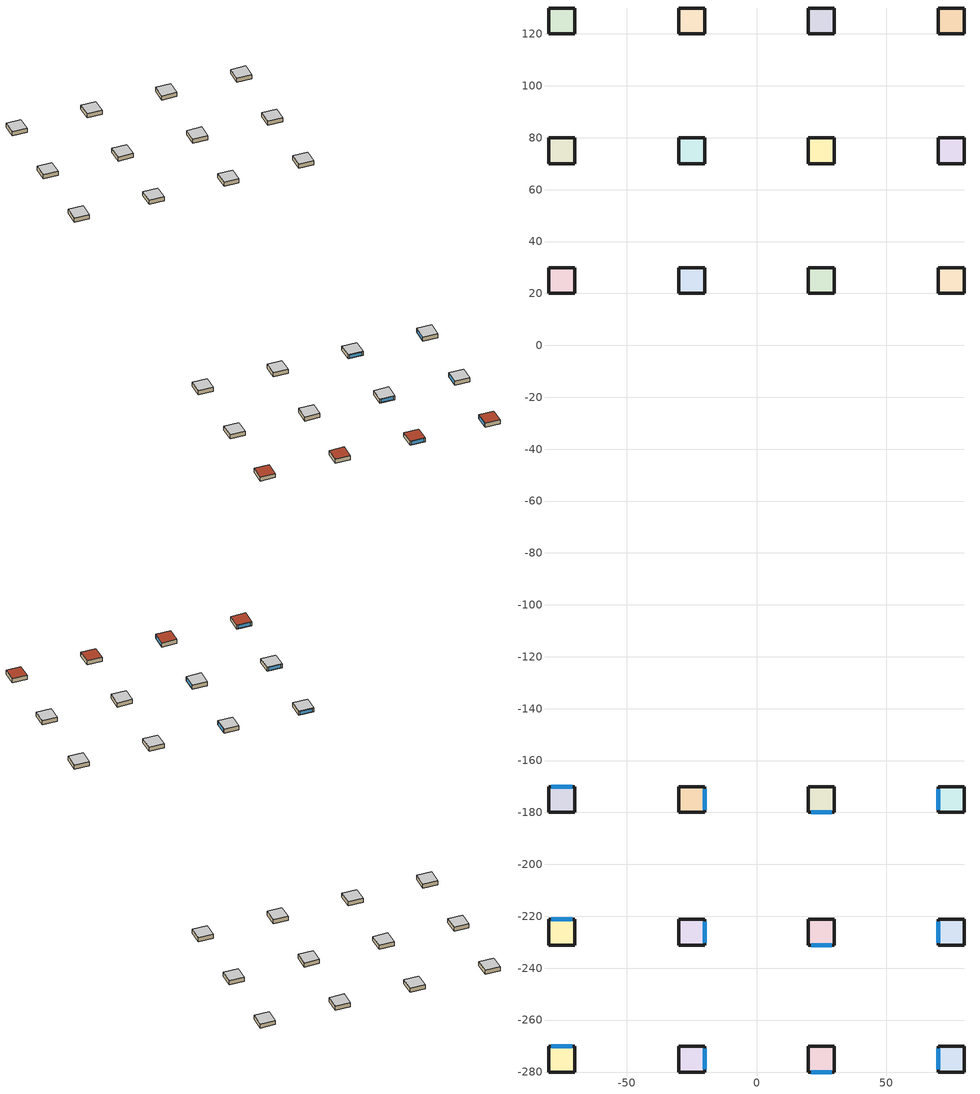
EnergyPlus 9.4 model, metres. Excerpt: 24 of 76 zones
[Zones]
GRXEX:W
 floor ground (0_5282 (2023) GroundFloor_r=0.68): 80,-280 70,-280 70,-270 80,-270 z0
 wall outside (0_ExtWall r=0.63): 80,-280 80,-270 70,-270 70,-280 80,-280 z0:3
 window (U=4 SHGC=0.63 - 1001): 70,-271 70,-279 z0.25:2.75
 roof outside (0_Roof r=1.51): 70,-280 80,-280 80,-270 70,-270 z3
GRXEXQ1:S
 floor ground (0_5282 (2023) GroundFloor_r=0.68): 30,-280 20,-280 20,-270 30,-270 z0
 wall outside (0_ExtWall r=0.63): 30,-280 30,-270 20,-270 20,-280 30,-280 z0:3
 window (U=4 SHGC=0.63 - 1001): 21,-280 29,-280 z0.25:2.75
 roof outside (0_Roof r=1.51): 20,-280 30,-280 30,-270 20,-270 z3
GRXEXQ2:E
 floor ground (0_5282 (2023) GroundFloor_r=0.68): -20,-280 -30,-280 -30,-270 -20,-270 z0
 wall outside (0_ExtWall r=0.63): -20,-280 -20,-270 -30,-270 -30,-280 -20,-280 z0:3
 window (U=4 SHGC=0.63 - 1001): -20,-279 -20,-271 z0.25:2.75
 roof outside (0_Roof r=1.51): -30,-280 -20,-280 -20,-270 -30,-270 z3
GRXEXQ3:N
 floor ground (0_5282 (2023) GroundFloor_r=0.68): -70,-280 -80,-280 -80,-270 -70,-270 z0
 wall outside (0_ExtWall r=0.63): -70,-280 -70,-270 -80,-270 -80,-280 -70,-280 z0:3
 window (U=4 SHGC=0.63 - 1001): -71,-270 -79,-270 z0.25:2.75
 roof outside (0_Roof r=1.51): -80,-280 -70,-280 -70,-270 -80,-270 z3
GRXIN:W
 floor ground (0_5282 (2023) GroundFloor_r=0.68): 80,-180 70,-180 70,-170 80,-170 z0
 wall outside (0_ExtWall r=0.63): 80,-180 80,-170 70,-170 70,-180 80,-180 z0:3
 window (U=4 SHGC=0.63 - 1001): 70,-171 70,-179 z0.25:2.75
 ceiling adiabatic (0_5282 (2023) IntFloor r=0.17_Reversed): 70,-180 80,-180 80,-170 70,-170 z3
GRXINQ1:S
 floor ground (0_5282 (2023) GroundFloor_r=0.68): 30,-180 20,-180 20,-170 30,-170 z0
 wall outside (0_ExtWall r=0.63): 30,-180 30,-170 20,-170 20,-180 30,-180 z0:3
 window (U=4 SHGC=0.63 - 1001): 21,-180 29,-180 z0.25:2.75
 ceiling adiabatic (0_5282 (2023) IntFloor r=0.17_Reversed): 20,-180 30,-180 30,-170 20,-170 z3
GRXINQ2:E
 floor ground (0_5282 (2023) GroundFloor_r=0.68): -20,-180 -30,-180 -30,-170 -20,-170 z0
 wall outside (0_ExtWall r=0.63): -20,-180 -20,-170 -30,-170 -30,-180 -20,-180 z0:3
 window (U=4 SHGC=0.63 - 1001): -20,-179 -20,-171 z0.25:2.75
 ceiling adiabatic (0_5282 (2023) IntFloor r=0.17_Reversed): -30,-180 -20,-180 -20,-170 -30,-170 z3
GRXINQ3:N
 floor ground (0_5282 (2023) GroundFloor_r=0.68): -70,-180 -80,-180 -80,-170 -70,-170 z0
 wall outside (0_ExtWall r=0.63): -70,-180 -70,-170 -80,-170 -80,-180 -70,-180 z0:3
 window (U=4 SHGC=0.63 - 1001): -71,-170 -79,-170 z0.25:2.75
 ceiling adiabatic (0_5282 (2023) IntFloor r=0.17_Reversed): -80,-180 -70,-180 -70,-170 -80,-170 z3
BLOCK13:CORE
 floor ground (0_GroundFloor_0cm): 80,20 70,20 70,30 80,30 z0
 wall outside (0_ExtWall 0cm): 80,20 80,30 70,30 70,20 80,20 z0:3
 ceiling to SEPXEX:W (0_5282 SemiExposedFloor r=0.67_Reversed): 70,20 80,20 80,30 70,30 z3
BLOCK14:CORE
 floor ground (0_GroundFloor_0cm): 30,20 20,20 20,30 30,30 z0
 wall outside (0_ExtWall 0cm): 30,20 30,30 20,30 20,20 30,20 z0:3
 ceiling to SEPXEXQ1:S (0_5282 SemiExposedFloor r=0.67_Reversed): 20,20 30,20 30,30 20,30 z3
BLOCK15:CORE
 floor ground (0_GroundFloor_0cm): -20,20 -30,20 -30,30 -20,30 z0
 wall outside (0_ExtWall 0cm): -20,20 -20,30 -30,30 -30,20 -20,20 z0:3
 ceiling to SEPXEXQ2:E (0_5282 SemiExposedFloor r=0.67_Reversed): -30,20 -20,20 -20,30 -30,30 z3
BLOCK16:CORE
 floor ground (0_GroundFloor_0cm): -70,20 -80,20 -80,30 -70,30 z0
 wall outside (0_ExtWall 0cm): -70,20 -70,30 -80,30 -80,20 -70,20 z0:3
 ceiling to SEPXEXQ3:N (0_5282 SemiExposedFloor r=0.67_Reversed): -80,20 -70,20 -70,30 -80,30 z3
BLOCK17:CORE
 floor ground (0_GroundFloor_0cm): 80,70 70,70 70,80 80,80 z0
 wall outside (0_ExtWall 0cm): 80,70 80,80 70,80 70,70 80,70 z0:3
 ceiling to SEPXSEP:W (0_5282 SemiExposedFloor r=0.67_Reversed): 70,70 80,70 80,80 70,80 z3
BLOCK18:CORE
 floor ground (0_GroundFloor_0cm): 30,70 20,70 20,80 30,80 z0
 wall outside (0_ExtWall 0cm): 30,70 30,80 20,80 20,70 30,70 z0:3
 ceiling to SEPXSEPQ1:S (0_5282 SemiExposedFloor r=0.67_Reversed): 20,70 30,70 30,80 20,80 z3
BLOCK19:CORE
 floor ground (0_GroundFloor_0cm): -20,70 -30,70 -30,80 -20,80 z0
 wall outside (0_ExtWall 0cm): -20,70 -20,80 -30,80 -30,70 -20,70 z0:3
 ceiling to SEPXSEPQ2:E (0_5282 SemiExposedFloor r=0.67_Reversed): -30,70 -20,70 -20,80 -30,80 z3
BLOCK20:CORE
 floor ground (0_GroundFloor_0cm): -70,70 -80,70 -80,80 -70,80 z0
 wall outside (0_ExtWall 0cm): -70,70 -70,80 -80,80 -80,70 -70,70 z0:3
 ceiling to SEPXSEPQ3:N (0_5282 SemiExposedFloor r=0.67_Reversed): -80,70 -70,70 -70,80 -80,80 z3
BLOCK21:CORE
 floor ground (0_GroundFloor_0cm): 80,120 70,120 70,130 80,130 z0
 wall outside (0_ExtWall 0cm): 80,120 80,130 70,130 70,120 80,120 z0:3
 ceiling to SEPXIN:W (0_5282 SemiExposedFloor r=0.67_Reversed): 70,120 80,120 80,130 70,130 z3
BLOCK22:CORE
 floor ground (0_GroundFloor_0cm): 30,120 20,120 20,130 30,130 z0
 wall outside (0_ExtWall 0cm): 30,120 30,130 20,130 20,120 30,120 z0:3
 ceiling to SEPXINQ1:S (0_5282 SemiExposedFloor r=0.67_Reversed): 20,120 30,120 30,130 20,130 z3
BLOCK23:CORE
 floor ground (0_GroundFloor_0cm): -20,120 -30,120 -30,130 -20,130 z0
 wall outside (0_ExtWall 0cm): -20,120 -20,130 -30,130 -30,120 -20,120 z0:3
 ceiling to SEPXINQ2:E (0_5282 SemiExposedFloor r=0.67_Reversed): -30,120 -20,120 -20,130 -30,130 z3
BLOCK24:CORE
 floor ground (0_GroundFloor_0cm): -70,120 -80,120 -80,130 -70,130 z0
 wall outside (0_ExtWall 0cm): -70,120 -70,130 -80,130 -80,120 -70,120 z0:3
 ceiling to SEPXINQ3:N (0_5282 SemiExposedFloor r=0.67_Reversed): -80,120 -70,120 -70,130 -80,130 z3
GRXSEP:W
 floor ground (0_5282 (2023) GroundFloor_r=0.68): 80,-231.19 70,-231.19 70,-221.19 80,-221.19 z0
 wall outside (0_ExtWall r=0.63): 80,-231.19 80,-221.19 70,-221.19 70,-231.19 80,-231.19 z0:3
 window (U=4 SHGC=0.63 - 1001): 70,-222.19 70,-230.19 z0.25:2.75
 ceiling to BLOCK69:CORE (0_5282 SemiExposedCeiling r=0.67): 70,-231.19 80,-231.19 80,-221.19 70,-221.19 z3
GRXSEPQ1:S
 floor ground (0_5282 (2023) GroundFloor_r=0.68): 30,-231.19 20,-231.19 20,-221.19 30,-221.19 z0
 wall outside (0_ExtWall r=0.63): 30,-231.19 30,-221.19 20,-221.19 20,-231.19 30,-231.19 z0:3
 window (U=4 SHGC=0.63 - 1001): 21,-231.19 29,-231.19 z0.25:2.75
 ceiling to BLOCK70:CORE (0_5282 SemiExposedCeiling r=0.67): 20,-231.19 30,-231.19 30,-221.19 20,-221.19 z3
GRXSEPQ2:E
 floor ground (0_5282 (2023) GroundFloor_r=0.68): -20,-231.19 -30,-231.19 -30,-221.19 -20,-221.19 z0
 wall outside (0_ExtWall r=0.63): -20,-231.19 -20,-221.19 -30,-221.19 -30,-231.19 -20,-231.19 z0:3
 window (U=4 SHGC=0.63 - 1001): -20,-230.18 -20,-222.18 z0.25:2.75
 ceiling to BLOCK71:CORE (0_5282 SemiExposedCeiling r=0.67): -30,-231.19 -20,-231.19 -20,-221.19 -30,-221.19 z3
GRXSEPQ3:N
 floor ground (0_5282 (2023) GroundFloor_r=0.68): -70,-231.19 -80,-231.19 -80,-221.19 -70,-221.19 z0
 wall outside (0_ExtWall r=0.63): -70,-231.19 -70,-221.19 -80,-221.19 -80,-231.19 -70,-231.19 z0:3
 window (U=4 SHGC=0.63 - 1001): -71,-221.19 -79,-221.19 z0.25:2.75
 ceiling to BLOCK72:CORE (0_5282 SemiExposedCeiling r=0.67): -80,-231.19 -70,-231.19 -70,-221.19 -80,-221.19 z3
[Building]
Residential 2023: North Axis=0; Terrain=City; Loads Convergence Tolerance Value=0.04; Temperature Convergence Tolerance Value=0.4; Solar Distribution=FullExterior; Maximum Number of Warmup Days=25; Minimum Number of Warmup Days=6
[Site:Location]
1 (01-01:31-12)  (01-01:31-12): Latitude=32.1; Longitude=34.78; Time Zone=2; Elevation=4
[Site:GroundTemperature:BuildingSurface]
18, 18, 18, 18, 18, 18, 18, 18, 18, 18, 18, 18
[Site:GroundTemperature:FCfactorMethod]
January Ground Temperature=14.56; February Ground Temperature=15.21; March Ground Temperature=16.32; April Ground Temperature=21.47; May Ground Temperature=26.48; June Ground Temperature=30.09; July Ground Temperature=32.2; August Ground Temperature=33.24; September Ground Temperature=31.42; October Ground Temperature=27.68; November Ground Temperature=21.81; December Ground Temperature=17.94
[Site:GroundTemperature:Shallow]
18, 18, 18, 18, 18, 18, 18, 18, 18, 18, 18, 18
[Site:GroundTemperature:Deep]
18, 18, 18, 18, 18, 18, 18, 18, 18, 18, 18, 18
[Site:GroundReflectance]
0.2, 0.2, 0.2, 0.2, 0.2, 0.2, 0.2, 0.2, 0.2, 0.2, 0.2, 0.2
[Site:GroundReflectance:SnowModifier]
2, 2
[Material] Thermal Absorptance=0.9
Name | Roughness | Thickness | Conductivity | Density | Specific Heat | Solar Absorptance | Visible Absorptance
0_5282 (2023) Insulation_.02 | Rough | 0.02 | 0.04 | 30 | 1450 | 0.7 | 0.7
1045_RegularConcrete_1.1.1 a=0.7_.2 | MediumRough | 0.2 | 2 | 2400 | 1000 | 0.7 | 0.7
0_Sand - 1045_.1 | Rough | 0.1 | 2 | 2200 | 1180 | 0.6 | 0.6
0_5282 Tit_.02 | MediumRough | 0.02 | 1.4 | 2000 | 1000 | 0.4 | 0.4
_1045 Ceramic porcelain_12.1_.015 | Smooth | 0.015 | 1.3 | 2300 | 840 | 0.4 | 0.4
_Light Concrete Cement a=0.45_.05 | MediumRough | 0.05 | 1 | 1600 | 1000 | 0.45 | 0.45
0_5282 (2023) Insulation_.055 | Rough | 0.055 | 0.04 | 30 | 1450 | 0.7 | 0.7
1045_RegularConcrete_1.1.1 a=0.7_.14 | MediumRough | 0.14 | 2 | 2400 | 1000 | 0.7 | 0.7
_1045_IntTiah_Cement Lime Plaster_2.1_.015 | Smooth | 0.015 | 0.8 | 1600 | 1000 | 0.4 | 0.4
0_5282 Plaster_.02 | MediumRough | 0.02 | 1 | 1800 | 1000 | 0.7 | 0.7
5282_ConcreteBlock_ a=0.7_.2 | MediumRough | 0.2 | 0.34 | 900 | 1000 | 0.4 | 0.4
0_5282 Plaster_1_.02 | Smooth | 0.02 | 1 | 1800 | 1000 | 0.4 | 0.4
_1045_RegularConcrete_1.1.1_.2 | MediumRough | 0.2 | 2 | 2400 | 1000 | 0.4 | 0.4
_1045 Sand and gravel_10.1_.08 | Rough | 0.08 | 2 | 1950 | 1045 | 0.4 | 0.4
_1045_Cemented Plaster_2.2_.02 | Rough | 0.02 | 1 | 1800 | 1000 | 0.4 | 0.4
_1045 Ceramic porcelain_12.1_.01 | Smooth | 0.01 | 1.3 | 2300 | 840 | 0.4 | 0.4
_1045 Limestone and Dolomite_5.5_.02 | Rough | 0.02 | 2.3 | 2600 | 1000 | 0.4 | 0.4
_1045 Gypsum Board_3.3_.0125 | Smooth | 0.0125 | 0.25 | 800 | 1000 | 0.4 | 0.4
[WindowMaterial:SimpleGlazingSystem]
Simple U=4 SHGC=0.63 - 1001: UFactor=4; Solar Heat Gain Coefficient=0.63; Visible Transmittance=0.61
[WindowMaterial:Shade]
30003: Solar Transmittance=0.15; Solar Reflectance=0.6; Visible Transmittance=0.15; Visible Reflectance=0.6; Infrared Hemispherical Emissivity=0.9; Infrared Transmittance=0.05; Thickness=0.001; Conductivity=160; Shade to Glass Distance=0.1; Top Opening Multiplier=0; Bottom Opening Multiplier=0; LeftSide Opening Multiplier=0; RightSide Opening Multiplier=0; Airflow Permeability=0
[Construction]
0_5282 (2023) GroundFloor_r=0.68: 0_5282 (2023) Insulation_.02, 1045_RegularConcrete_1.1.1 a=0.7_.2, 0_Sand - 1045_.1, 0_5282 Tit_.02, _1045 Ceramic porcelain_12.1_.015
0_Roof r=1.51: _Light Concrete Cement a=0.45_.05, 0_5282 (2023) Insulation_.055, 1045_RegularConcrete_1.1.1 a=0.7_.14, _1045_IntTiah_Cement Lime Plaster_2.1_.015
0_ExtWall r=0.63: 0_5282 Plaster_.02, 5282_ConcreteBlock_ a=0.7_.2, _1045_IntTiah_Cement Lime Plaster_2.1_.015
0_5282 (2023) IntFloor r=0.17_Reversed: 0_5282 Plaster_1_.02, 1045_RegularConcrete_1.1.1 a=0.7_.14, 0_Sand - 1045_.1, 0_5282 Tit_.02, _1045 Ceramic porcelain_12.1_.015
0_GroundFloor_0cm: _1045_RegularConcrete_1.1.1_.2, _1045 Sand and gravel_10.1_.08, _1045_Cemented Plaster_2.2_.02, _1045 Ceramic porcelain_12.1_.01
0_5282 SemiExposedFloor r=0.67_Reversed: _1045 Ceramic porcelain_12.1_.015, 0_5282 Tit_.02, 0_Sand - 1045_.1, 0_5282 (2023) Insulation_.02, 1045_RegularConcrete_1.1.1 a=0.7_.14, 0_5282 Plaster_1_.02
0_ExtWall 0cm: _1045 Limestone and Dolomite_5.5_.02, _1045_RegularConcrete_1.1.1_.2, _1045 Gypsum Board_3.3_.0125
0_5282 SemiExposedCeiling r=0.67: _1045 Ceramic porcelain_12.1_.015, 0_5282 Tit_.02, 0_Sand - 1045_.1, 0_5282 (2023) Insulation_.02, 1045_RegularConcrete_1.1.1 a=0.7_.2, 0_5282 Plaster_1_.02
U=4 SHGC=0.63 - 1001: Simple U=4 SHGC=0.63 - 1001
U=4 SHGC=0.63 - 2001: 30003, Simple U=4 SHGC=0.63 - 1001
[Zone] Type=1; Multiplier=1; Volume=300; Floor Area=100; Zone Inside Convection Algorithm=TARP
Name | Part of Total Floor Area
GRXEX:W; GRXEXQ1:S; GRXEXQ2:E; GRXEXQ3:N; GRXIN:W; GRXINQ1:S; GRXINQ2:E; GRXINQ3:N; GRXSEP:W; GRXSEPQ1:S; GRXSEPQ2:E; GRXSEPQ3:N | Yes
BLOCK13:CORE; BLOCK14:CORE; BLOCK15:CORE; BLOCK16:CORE; BLOCK17:CORE; BLOCK18:CORE; BLOCK19:CORE; BLOCK20:CORE; BLOCK21:CORE; BLOCK22:CORE; BLOCK23:CORE; BLOCK24:CORE | No
[WindowShadingControl] Shading Type=ExteriorShade; Construction with Shading=U=4 SHGC=0.63 - 2001; Shading Control Type=OnIfScheduleAllows; Schedule=0_Shading 5282_2017 A/B; Shading Control Is Scheduled=Yes; Glare Control Is Active=No; Type of Slat Angle Control for Blinds=FixedSlatAngle; Setpoint 2=0; Multiple Surface Control Type=Group
Name | Zone | Fenestration Surface 1
11001 | GRXEX:W | GRXEX:W_Wall_4_0_0_0_0_0_Win
21001 | GRXEXQ1:S | GRXEXQ1:S_Wall_5_0_0_0_0_0_Win
31001 | GRXEXQ2:E | GRXEXQ2:E_Wall_2_0_0_0_0_0_Win
41001 | GRXEXQ3:N | GRXEXQ3:N_Wall_3_0_0_0_0_0_Win
51001 | GRXIN:W | GRXIN:W_Wall_4_0_0_0_0_0_Win
61001 | GRXINQ1:S | GRXINQ1:S_Wall_5_0_0_0_0_0_Win
71001 | GRXINQ2:E | GRXINQ2:E_Wall_2_0_0_0_0_0_Win
81001 | GRXINQ3:N | GRXINQ3:N_Wall_3_0_0_0_0_0_Win
291001 | GRXSEP:W | GRXSEP:W_Wall_4_0_0_0_0_0_Win
301001 | GRXSEPQ1:S | GRXSEPQ1:S_Wall_5_0_0_0_0_0_Win
311001 | GRXSEPQ2:E | GRXSEPQ2:E_Wall_2_0_0_0_0_0_Win
321001 | GRXSEPQ3:N | GRXSEPQ3:N_Wall_3_0_0_0_0_0_Win
[PEOPLE] Number of People Schedule=0_Schedule  Occupancy - Residential; Number of People Calculation Method=People/Area; People per Zone Floor Area=0.04; Fraction Radiant=0.3; Sensible Heat Fraction=AutoCalculate; Carbon Dioxide Generation Rate=3.82e-08; Enable ASHRAE 55 Comfort Warnings=No; Mean Radiant Temperature Calculation Type=ZoneAveraged; Work Efficiency Schedule=Work efficiency; Clothing Insulation Calculation Method=ClothingInsulationSchedule; Air Velocity Schedule=Default Air Velocity for Comfort Calculations
Name | Zone or ZoneList | Activity Level Schedule | Clothing Insulation Schedule
People GRXEX:W | GRXEX:W | Activity Schedule 15010 | Clothing Schedule 15010
People GRXEXQ1:S | GRXEXQ1:S | Activity Schedule 15027 | Clothing Schedule 15027
People GRXEXQ2:E | GRXEXQ2:E | Activity Schedule 15044 | Clothing Schedule 15044
People GRXEXQ3:N | GRXEXQ3:N | Activity Schedule 15061 | Clothing Schedule 15061
People GRXIN:W | GRXIN:W | Activity Schedule 15146 | Clothing Schedule 15146
People GRXINQ1:S | GRXINQ1:S | Activity Schedule 15163 | Clothing Schedule 15163
People GRXINQ2:E | GRXINQ2:E | Activity Schedule 15180 | Clothing Schedule 15180
People GRXINQ3:N | GRXINQ3:N | Activity Schedule 15197 | Clothing Schedule 15197
People GRXSEP:W | GRXSEP:W | Activity Schedule 16431 | Clothing Schedule 16431
People GRXSEPQ1:S | GRXSEPQ1:S | Activity Schedule 16447 | Clothing Schedule 16447
People GRXSEPQ2:E | GRXSEPQ2:E | Activity Schedule 16463 | Clothing Schedule 16463
People GRXSEPQ3:N | GRXSEPQ3:N | Activity Schedule 16479 | Clothing Schedule 16479
[Lights] Schedule=0_Schedule Lighting -  Residential; Design Level Calculation Method=Watts/Area; Watts per Zone Floor Area=2; Return Air Fraction=0; Fraction Radiant=0.28; Fraction Visible=0.22; Fraction Replaceable=1
Name | Zone or ZoneList | EndUse Subcategory
GRXEX:W General lighting | GRXEX:W | ELECTRIC EQUIPMENT#GRXEX:W#GeneralLights
GRXEXQ1:S General lighting | GRXEXQ1:S | ELECTRIC EQUIPMENT#GRXEXQ1:S#GeneralLights
GRXEXQ2:E General lighting | GRXEXQ2:E | ELECTRIC EQUIPMENT#GRXEXQ2:E#GeneralLights
GRXEXQ3:N General lighting | GRXEXQ3:N | ELECTRIC EQUIPMENT#GRXEXQ3:N#GeneralLights
GRXIN:W General lighting | GRXIN:W | ELECTRIC EQUIPMENT#GRXIN:W#GeneralLights
GRXINQ1:S General lighting | GRXINQ1:S | ELECTRIC EQUIPMENT#GRXINQ1:S#GeneralLights
GRXINQ2:E General lighting | GRXINQ2:E | ELECTRIC EQUIPMENT#GRXINQ2:E#GeneralLights
GRXINQ3:N General lighting | GRXINQ3:N | ELECTRIC EQUIPMENT#GRXINQ3:N#GeneralLights
GRXSEP:W General lighting | GRXSEP:W | ELECTRIC EQUIPMENT#GRXSEP:W#GeneralLights
GRXSEPQ1:S General lighting | GRXSEPQ1:S | ELECTRIC EQUIPMENT#GRXSEPQ1:S#GeneralLights
GRXSEPQ2:E General lighting | GRXSEPQ2:E | ELECTRIC EQUIPMENT#GRXSEPQ2:E#GeneralLights
GRXSEPQ3:N General lighting | GRXSEPQ3:N | ELECTRIC EQUIPMENT#GRXSEPQ3:N#GeneralLights
[OtherEquipment] Fuel Type=Electricity; Design Level Calculation Method=Watts/Area; Fraction Latent=0; Fraction Radiant=0.2; Fraction Lost=0; Carbon Dioxide Generation Rate=0; EndUse Subcategory=General
Name | Zone or ZoneList | Schedule | Power per Zone Floor Area
GRXEX:W Miscellaneous gain | GRXEX:W | 0_Schedule  Non Fixed Equipment - Residential | 8
GRXEX:W Equipment gain | GRXEX:W | On 24/7 | 1
GRXEXQ1:S Miscellaneous gain | GRXEXQ1:S | 0_Schedule  Non Fixed Equipment - Residential | 8
GRXEXQ1:S Equipment gain | GRXEXQ1:S | On 24/7 | 1
GRXEXQ2:E Miscellaneous gain | GRXEXQ2:E | 0_Schedule  Non Fixed Equipment - Residential | 8
GRXEXQ2:E Equipment gain | GRXEXQ2:E | On 24/7 | 1
GRXEXQ3:N Miscellaneous gain | GRXEXQ3:N | 0_Schedule  Non Fixed Equipment - Residential | 8
GRXEXQ3:N Equipment gain | GRXEXQ3:N | On 24/7 | 1
GRXIN:W Miscellaneous gain | GRXIN:W | 0_Schedule  Non Fixed Equipment - Residential | 8
GRXIN:W Equipment gain | GRXIN:W | On 24/7 | 1
GRXINQ1:S Miscellaneous gain | GRXINQ1:S | 0_Schedule  Non Fixed Equipment - Residential | 8
GRXINQ1:S Equipment gain | GRXINQ1:S | On 24/7 | 1
GRXINQ2:E Miscellaneous gain | GRXINQ2:E | 0_Schedule  Non Fixed Equipment - Residential | 8
GRXINQ2:E Equipment gain | GRXINQ2:E | On 24/7 | 1
GRXINQ3:N Miscellaneous gain | GRXINQ3:N | 0_Schedule  Non Fixed Equipment - Residential | 8
GRXINQ3:N Equipment gain | GRXINQ3:N | On 24/7 | 1
GRXSEP:W Miscellaneous gain | GRXSEP:W | 0_Schedule  Non Fixed Equipment - Residential | 8
GRXSEP:W Equipment gain | GRXSEP:W | On 24/7 | 1
GRXSEPQ1:S Miscellaneous gain | GRXSEPQ1:S | 0_Schedule  Non Fixed Equipment - Residential | 8
GRXSEPQ1:S Equipment gain | GRXSEPQ1:S | On 24/7 | 1
GRXSEPQ2:E Miscellaneous gain | GRXSEPQ2:E | 0_Schedule  Non Fixed Equipment - Residential | 8
GRXSEPQ2:E Equipment gain | GRXSEPQ2:E | On 24/7 | 1
GRXSEPQ3:N Miscellaneous gain | GRXSEPQ3:N | 0_Schedule  Non Fixed Equipment - Residential | 8
GRXSEPQ3:N Equipment gain | GRXSEPQ3:N | On 24/7 | 1
[ZoneInfiltration:DesignFlowRate] Schedule=On 24/7; Design Flow Rate Calculation Method=Flow/zone; Design Flow Rate=0.083333; Constant Term Coefficient=1; Temperature Term Coefficient=0; Velocity Term Coefficient=0; Velocity Squared Term Coefficient=0
Name | Zone or ZoneList
GRXEX:W Infiltration | GRXEX:W
GRXEXQ1:S Infiltration | GRXEXQ1:S
GRXEXQ2:E Infiltration | GRXEXQ2:E
GRXEXQ3:N Infiltration | GRXEXQ3:N
GRXIN:W Infiltration | GRXIN:W
GRXINQ1:S Infiltration | GRXINQ1:S
GRXINQ2:E Infiltration | GRXINQ2:E
GRXINQ3:N Infiltration | GRXINQ3:N
BLOCK13:CORE Infiltration | BLOCK13:CORE
BLOCK14:CORE Infiltration | BLOCK14:CORE
BLOCK15:CORE Infiltration | BLOCK15:CORE
BLOCK16:CORE Infiltration | BLOCK16:CORE
BLOCK17:CORE Infiltration | BLOCK17:CORE
BLOCK18:CORE Infiltration | BLOCK18:CORE
BLOCK19:CORE Infiltration | BLOCK19:CORE
BLOCK20:CORE Infiltration | BLOCK20:CORE
BLOCK21:CORE Infiltration | BLOCK21:CORE
BLOCK22:CORE Infiltration | BLOCK22:CORE
BLOCK23:CORE Infiltration | BLOCK23:CORE
BLOCK24:CORE Infiltration | BLOCK24:CORE
GRXSEP:W Infiltration | GRXSEP:W
GRXSEPQ1:S Infiltration | GRXSEPQ1:S
GRXSEPQ2:E Infiltration | GRXSEPQ2:E
GRXSEPQ3:N Infiltration | GRXSEPQ3:N
[ZoneControl:Thermostat] Control Type Schedule=Zone Control Type Sched
Name | Zone or ZoneList | Control 1
GRXEX:W Thermostat | GRXEX:W | Dual Setpoint - Zone GRXEX:W
GRXEXQ1:S Thermostat | GRXEXQ1:S | Dual Setpoint - Zone GRXEXQ1:S
GRXEXQ2:E Thermostat | GRXEXQ2:E | Dual Setpoint - Zone GRXEXQ2:E
GRXEXQ3:N Thermostat | GRXEXQ3:N | Dual Setpoint - Zone GRXEXQ3:N
GRXIN:W Thermostat | GRXIN:W | Dual Setpoint - Zone GRXIN:W
GRXINQ1:S Thermostat | GRXINQ1:S | Dual Setpoint - Zone GRXINQ1:S
GRXINQ2:E Thermostat | GRXINQ2:E | Dual Setpoint - Zone GRXINQ2:E
GRXINQ3:N Thermostat | GRXINQ3:N | Dual Setpoint - Zone GRXINQ3:N
GRXSEP:W Thermostat | GRXSEP:W | Dual Setpoint - Zone GRXSEP:W
GRXSEPQ1:S Thermostat | GRXSEPQ1:S | Dual Setpoint - Zone GRXSEPQ1:S
GRXSEPQ2:E Thermostat | GRXSEPQ2:E | Dual Setpoint - Zone GRXSEPQ2:E
GRXSEPQ3:N Thermostat | GRXSEPQ3:N | Dual Setpoint - Zone GRXSEPQ3:N
[ThermostatSetpoint:DualSetpoint]
Name | Heating Setpoint Temperature Schedule | Cooling Setpoint Temperature Schedule
Dual Setpoint - Zone GRXEX:W | GRXEX:W Heating Setpoint Schedule | GRXEX:W Cooling SP Sch
Dual Setpoint - Zone GRXEXQ1:S | GRXEXQ1:S Heating Setpoint Schedule | GRXEXQ1:S Cooling SP Sch
Dual Setpoint - Zone GRXEXQ2:E | GRXEXQ2:E Heating Setpoint Schedule | GRXEXQ2:E Cooling SP Sch
Dual Setpoint - Zone GRXEXQ3:N | GRXEXQ3:N Heating Setpoint Schedule | GRXEXQ3:N Cooling SP Sch
Dual Setpoint - Zone GRXIN:W | GRXIN:W Heating Setpoint Schedule | GRXIN:W Cooling SP Sch
Dual Setpoint - Zone GRXINQ1:S | GRXINQ1:S Heating Setpoint Schedule | GRXINQ1:S Cooling SP Sch
Dual Setpoint - Zone GRXINQ2:E | GRXINQ2:E Heating Setpoint Schedule | GRXINQ2:E Cooling SP Sch
Dual Setpoint - Zone GRXINQ3:N | GRXINQ3:N Heating Setpoint Schedule | GRXINQ3:N Cooling SP Sch
Dual Setpoint - Zone GRXSEP:W | GRXSEP:W Heating Setpoint Schedule | GRXSEP:W Cooling SP Sch
Dual Setpoint - Zone GRXSEPQ1:S | GRXSEPQ1:S Heating Setpoint Schedule | GRXSEPQ1:S Cooling SP Sch
Dual Setpoint - Zone GRXSEPQ2:E | GRXSEPQ2:E Heating Setpoint Schedule | GRXSEPQ2:E Cooling SP Sch
Dual Setpoint - Zone GRXSEPQ3:N | GRXSEPQ3:N Heating Setpoint Schedule | GRXSEPQ3:N Cooling SP Sch
[ZoneHVAC:IdealLoadsAirSystem] Maximum Heating Supply Air Temperature=50; Minimum Cooling Supply Air Temperature=13; Maximum Heating Supply Air Humidity Ratio=0.016; Minimum Cooling Supply Air Humidity Ratio=0.008; Heating Limit=NoLimit; Cooling Limit=NoLimit; Dehumidification Control Type=None; Humidification Control Type=None; Outdoor Air Economizer Type=NoEconomizer; Heat Recovery Type=None
Name | Heating Availability Schedule | Cooling Availability Schedule
GRXEX:W Ideal Loads Air | GRXEX:W Heating Availability Sch | GRXEX:W Cooling Availability Sch
GRXEXQ1:S Ideal Loads Air | GRXEXQ1:S Heating Availability Sch | GRXEXQ1:S Cooling Availability Sch
GRXEXQ2:E Ideal Loads Air | GRXEXQ2:E Heating Availability Sch | GRXEXQ2:E Cooling Availability Sch
GRXEXQ3:N Ideal Loads Air | GRXEXQ3:N Heating Availability Sch | GRXEXQ3:N Cooling Availability Sch
GRXIN:W Ideal Loads Air | GRXIN:W Heating Availability Sch | GRXIN:W Cooling Availability Sch
GRXINQ1:S Ideal Loads Air | GRXINQ1:S Heating Availability Sch | GRXINQ1:S Cooling Availability Sch
GRXINQ2:E Ideal Loads Air | GRXINQ2:E Heating Availability Sch | GRXINQ2:E Cooling Availability Sch
GRXINQ3:N Ideal Loads Air | GRXINQ3:N Heating Availability Sch | GRXINQ3:N Cooling Availability Sch
SEPXEX:W Ideal Loads Air | SEPXEX:W Heating Availability Sch | SEPXEX:W Cooling Availability Sch
SEPXEXQ1:S Ideal Loads Air | SEPXEXQ1:S Heating Availability Sch | SEPXEXQ1:S Cooling Availability Sch
SEPXEXQ2:E Ideal Loads Air | SEPXEXQ2:E Heating Availability Sch | SEPXEXQ2:E Cooling Availability Sch
SEPXEXQ3:N Ideal Loads Air | SEPXEXQ3:N Heating Availability Sch | SEPXEXQ3:N Cooling Availability Sch
SEPXSEP:W Ideal Loads Air | SEPXSEP:W Heating Availability Sch | SEPXSEP:W Cooling Availability Sch
SEPXSEPQ1:S Ideal Loads Air | SEPXSEPQ1:S Heating Availability Sch | SEPXSEPQ1:S Cooling Availability Sch
SEPXSEPQ2:E Ideal Loads Air | SEPXSEPQ2:E Heating Availability Sch | SEPXSEPQ2:E Cooling Availability Sch
SEPXSEPQ3:N Ideal Loads Air | SEPXSEPQ3:N Heating Availability Sch | SEPXSEPQ3:N Cooling Availability Sch
SEPXIN:W Ideal Loads Air | SEPXIN:W Heating Availability Sch | SEPXIN:W Cooling Availability Sch
SEPXINQ1:S Ideal Loads Air | SEPXINQ1:S Heating Availability Sch | SEPXINQ1:S Cooling Availability Sch
SEPXINQ2:E Ideal Loads Air | SEPXINQ2:E Heating Availability Sch | SEPXINQ2:E Cooling Availability Sch
SEPXINQ3:N Ideal Loads Air | SEPXINQ3:N Heating Availability Sch | SEPXINQ3:N Cooling Availability Sch
EXXEX:W Ideal Loads Air | EXXEX:W Heating Availability Sch | EXXEX:W Cooling Availability Sch
EXXEXQ1:S Ideal Loads Air | EXXEXQ1:S Heating Availability Sch | EXXEXQ1:S Cooling Availability Sch
EXXEXQ2:E Ideal Loads Air | EXXEXQ2:E Heating Availability Sch | EXXEXQ2:E Cooling Availability Sch
EXXEXQ3:N Ideal Loads Air | EXXEXQ3:N Heating Availability Sch | EXXEXQ3:N Cooling Availability Sch
EXXSEP:W Ideal Loads Air | EXXSEP:W Heating Availability Sch | EXXSEP:W Cooling Availability Sch
EXXSEPQ1:S Ideal Loads Air | EXXSEPQ1:S Heating Availability Sch | EXXSEPQ1:S Cooling Availability Sch
EXXSEPQ2:E Ideal Loads Air | EXXSEPQ2:E Heating Availability Sch | EXXSEPQ2:E Cooling Availability Sch
EXXSEPQ3:N Ideal Loads Air | EXXSEPQ3:N Heating Availability Sch | EXXSEPQ3:N Cooling Availability Sch
GRXSEP:W Ideal Loads Air | GRXSEP:W Heating Availability Sch | GRXSEP:W Cooling Availability Sch
GRXSEPQ1:S Ideal Loads Air | GRXSEPQ1:S Heating Availability Sch | GRXSEPQ1:S Cooling Availability Sch
GRXSEPQ2:E Ideal Loads Air | GRXSEPQ2:E Heating Availability Sch | GRXSEPQ2:E Cooling Availability Sch
GRXSEPQ3:N Ideal Loads Air | GRXSEPQ3:N Heating Availability Sch | GRXSEPQ3:N Cooling Availability Sch
EXXIN:W Ideal Loads Air | EXXIN:W Heating Availability Sch | EXXIN:W Cooling Availability Sch
EXXINQ1:S Ideal Loads Air | EXXINQ1:S Heating Availability Sch | EXXINQ1:S Cooling Availability Sch
EXXINQ2:E Ideal Loads Air | EXXINQ2:E Heating Availability Sch | EXXINQ2:E Cooling Availability Sch
EXXINQ3:N Ideal Loads Air | EXXINQ3:N Heating Availability Sch | EXXINQ3:N Cooling Availability Sch
INXIN:W Ideal Loads Air | INXIN:W Heating Availability Sch | INXIN:W Cooling Availability Sch
INXINQ1:S Ideal Loads Air | INXINQ1:S Heating Availability Sch | INXINQ1:S Cooling Availability Sch
INXINQ2:E Ideal Loads Air | INXINQ2:E Heating Availability Sch | INXINQ2:E Cooling Availability Sch
INXINQ3:N Ideal Loads Air | INXINQ3:N Heating Availability Sch | INXINQ3:N Cooling Availability Sch
INXEX:W Ideal Loads Air | INXEX:W Heating Availability Sch | INXEX:W Cooling Availability Sch
INXEXQ1:S Ideal Loads Air | INXEXQ1:S Heating Availability Sch | INXEXQ1:S Cooling Availability Sch
INXEXQ2:E Ideal Loads Air | INXEXQ2:E Heating Availability Sch | INXEXQ2:E Cooling Availability Sch
INXEXQ3:N Ideal Loads Air | INXEXQ3:N Heating Availability Sch | INXEXQ3:N Cooling Availability Sch
INXSEP:W Ideal Loads Air | INXSEP:W Heating Availability Sch | INXSEP:W Cooling Availability Sch
INXSEPQ1:S Ideal Loads Air | INXSEPQ1:S Heating Availability Sch | INXSEPQ1:S Cooling Availability Sch
INXSEPQ2:E Ideal Loads Air | INXSEPQ2:E Heating Availability Sch | INXSEPQ2:E Cooling Availability Sch
INXSEPQ3:N Ideal Loads Air | INXSEPQ3:N Heating Availability Sch | INXSEPQ3:N Cooling Availability Sch
[Zone equipment]
GRXEX:W: GRXEX:W Ideal Loads Air
GRXEXQ1:S: GRXEXQ1:S Ideal Loads Air
GRXEXQ2:E: GRXEXQ2:E Ideal Loads Air
GRXEXQ3:N: GRXEXQ3:N Ideal Loads Air
GRXIN:W: GRXIN:W Ideal Loads Air
GRXINQ1:S: GRXINQ1:S Ideal Loads Air
GRXINQ2:E: GRXINQ2:E Ideal Loads Air
GRXINQ3:N: GRXINQ3:N Ideal Loads Air
GRXSEP:W: GRXSEP:W Ideal Loads Air
GRXSEPQ1:S: GRXSEPQ1:S Ideal Loads Air
GRXSEPQ2:E: GRXSEPQ2:E Ideal Loads Air
GRXSEPQ3:N: GRXSEPQ3:N Ideal Loads Air
[Schedule:Day:Hourly]
Summer Control Type Day Sch; Winter Control Type Day Sch: 4, 4, 4, 4, 4, 4, 4, 4, 4, 4, 4, 4, 4, 4, 4, 4, 4, 4, 4, 4, 4, 4, 4, 4
[Schedule:Week:Daily]
Summer Control Type Week Sch: Summer Control Type Day Sch, Summer Control Type Day Sch, Summer Control Type Day Sch, Summer Control Type Day Sch, Summer Control Type Day Sch, Summer Control Type Day Sch, Summer Control Type Day Sch, Summer Control Type Day Sch, Summer Control Type Day Sch, Summer Control Type Day Sch, Summer Control Type Day Sch, Summer Control Type Day Sch
Winter Control Type Week Sch: Winter Control Type Day Sch, Winter Control Type Day Sch, Winter Control Type Day Sch, Winter Control Type Day Sch, Winter Control Type Day Sch, Winter Control Type Day Sch, Winter Control Type Day Sch, Winter Control Type Day Sch, Winter Control Type Day Sch, Winter Control Type Day Sch, Winter Control Type Day Sch, Winter Control Type Day Sch
[Schedule:Year]
Zone Control Type Sched: Winter Control Type Week Sch, 1, 1, 3, 31, Summer Control Type Week Sch, 4, 1, 9, 30, Winter Control Type Week Sch, 10, 1, 12, 31
[Schedule:Compact]
On; On 24/7: Through: 12/31, For: AllDays, Until: 24:00, 1
Work efficiency: Through: 12/31, For: AllDays, Until: 24:00, 0
Default Air Velocity for Comfort Calculations: Through: 12/31, For: AllDays, Until: 24:00, 0.137
0_Schedule Lighting -  Residential: Through: 31 Dec, For: AllDays, Until: 17:00, 0, Until: 24:00, 1
0_Schedule  Occupancy - Residential: Through: 31 Dec, For: Alldays, Until: 08:00, 0.64, Until: 16:00, 0, Until: 24:00, 1
0_Schedule  Non Fixed Equipment - Residential: Through: 31 Dec, For: AllDays, Until: 16:00, 0, Until: 24:00, 1
0_Shading 5282_2017 A/B: Through: 31 Mar, For: Alldays, Until: 24:00, 0, Through: 30 Nov, For: Alldays, Until: 24:00, 1, Through: 31 Dec, For: Alldays, Until: 24:00, 0
Activity Schedule 15010; Activity Schedule 15027; Activity Schedule 15044; Activity Schedule 15061; Activity Schedule 15146; Activity Schedule 15163; Activity Schedule 15180; Activity Schedule 15197; Activity Schedule 16431; Activity Schedule 16447; Activity Schedule 16463; Activity Schedule 16479: Through: 12/31, For: AllDays, Until: 24:00, 125
Clothing Schedule 15010; Clothing Schedule 15027; Clothing Schedule 15044; Clothing Schedule 15061; Clothing Schedule 15146; Clothing Schedule 15163; Clothing Schedule 15180; Clothing Schedule 15197; Clothing Schedule 16431; Clothing Schedule 16447; Clothing Schedule 16463; Clothing Schedule 16479: Through: 4/1, For: AllDays, Until: 24:00, 1, Through: 9/30, For: AllDays, Until: 24:00, .5, Through: 12/31, For: AllDays, Until: 24:00, 1
GRXEX:W Heating Setpoint Schedule; GRXEXQ1:S Heating Setpoint Schedule; GRXEXQ2:E Heating Setpoint Schedule; GRXEXQ3:N Heating Setpoint Schedule; GRXIN:W Heating Setpoint Schedule; GRXINQ1:S Heating Setpoint Schedule; GRXINQ2:E Heating Setpoint Schedule; GRXINQ3:N Heating Setpoint Schedule; GRXSEP:W Heating Setpoint Schedule; GRXSEPQ1:S Heating Setpoint Schedule; GRXSEPQ2:E Heating Setpoint Schedule; GRXSEPQ3:N Heating Setpoint Schedule: Through: 31 March, For: AllDays, Until: 24:00, 20, Through: 30 November, For: AllDays, Until: 24:00, -50, Through: 31 December, For: AllDays, Until: 24:00, 20
GRXEX:W Heating Availability Sch; GRXEXQ1:S Heating Availability Sch; GRXEXQ2:E Heating Availability Sch; GRXEXQ3:N Heating Availability Sch; GRXIN:W Heating Availability Sch; GRXINQ1:S Heating Availability Sch; GRXINQ2:E Heating Availability Sch; GRXINQ3:N Heating Availability Sch; SEPXEX:W Heating Availability Sch; SEPXEXQ1:S Heating Availability Sch; SEPXEXQ2:E Heating Availability Sch; SEPXEXQ3:N Heating Availability Sch; SEPXSEP:W Heating Availability Sch; SEPXSEPQ1:S Heating Availability Sch; SEPXSEPQ2:E Heating Availability Sch; SEPXSEPQ3:N Heating Availability Sch; SEPXIN:W Heating Availability Sch; SEPXINQ1:S Heating Availability Sch; SEPXINQ2:E Heating Availability Sch; SEPXINQ3:N Heating Availability Sch; EXXEX:W Heating Availability Sch; EXXEXQ1:S Heating Availability Sch; EXXEXQ2:E Heating Availability Sch; EXXEXQ3:N Heating Availability Sch; EXXSEP:W Heating Availability Sch; EXXSEPQ1:S Heating Availability Sch; EXXSEPQ2:E Heating Availability Sch; EXXSEPQ3:N Heating Availability Sch; GRXSEP:W Heating Availability Sch; GRXSEPQ1:S Heating Availability Sch; GRXSEPQ2:E Heating Availability Sch; GRXSEPQ3:N Heating Availability Sch; EXXIN:W Heating Availability Sch; EXXINQ1:S Heating Availability Sch; EXXINQ2:E Heating Availability Sch; EXXINQ3:N Heating Availability Sch; INXIN:W Heating Availability Sch; INXINQ1:S Heating Availability Sch; INXINQ2:E Heating Availability Sch; INXINQ3:N Heating Availability Sch; INXEX:W Heating Availability Sch; INXEXQ1:S Heating Availability Sch; INXEXQ2:E Heating Availability Sch; INXEXQ3:N Heating Availability Sch; INXSEP:W Heating Availability Sch; INXSEPQ1:S Heating Availability Sch; INXSEPQ2:E Heating Availability Sch; INXSEPQ3:N Heating Availability Sch: Through: 31 March, For: AllDays, Until: 24:00, 1, Through: 30 November, For: AllDays, Until: 24:00, 0, Through: 31 December, For: AllDays, Until: 24:00, 1
GRXEX:W Cooling SP Sch; GRXEXQ1:S Cooling SP Sch; GRXEXQ2:E Cooling SP Sch; GRXEXQ3:N Cooling SP Sch; GRXIN:W Cooling SP Sch; GRXINQ1:S Cooling SP Sch; GRXINQ2:E Cooling SP Sch; GRXINQ3:N Cooling SP Sch; GRXSEP:W Cooling SP Sch; GRXSEPQ1:S Cooling SP Sch; GRXSEPQ2:E Cooling SP Sch; GRXSEPQ3:N Cooling SP Sch: Through: 31 March, For: AllDays, Until: 24:00, 100, Through: 30 November, For: AllDays, Until: 24:00, 24, Through: 31 December, For: AllDays, Until: 24:00, 100
GRXEX:W Cooling Availability Sch; GRXEXQ1:S Cooling Availability Sch; GRXEXQ2:E Cooling Availability Sch; GRXEXQ3:N Cooling Availability Sch; GRXIN:W Cooling Availability Sch; GRXINQ1:S Cooling Availability Sch; GRXINQ2:E Cooling Availability Sch; GRXINQ3:N Cooling Availability Sch; SEPXEX:W Cooling Availability Sch; SEPXEXQ1:S Cooling Availability Sch; SEPXEXQ2:E Cooling Availability Sch; SEPXEXQ3:N Cooling Availability Sch; SEPXSEP:W Cooling Availability Sch; SEPXSEPQ1:S Cooling Availability Sch; SEPXSEPQ2:E Cooling Availability Sch; SEPXSEPQ3:N Cooling Availability Sch; SEPXIN:W Cooling Availability Sch; SEPXINQ1:S Cooling Availability Sch; SEPXINQ2:E Cooling Availability Sch; SEPXINQ3:N Cooling Availability Sch; EXXEX:W Cooling Availability Sch; EXXEXQ1:S Cooling Availability Sch; EXXEXQ2:E Cooling Availability Sch; EXXEXQ3:N Cooling Availability Sch; EXXSEP:W Cooling Availability Sch; EXXSEPQ1:S Cooling Availability Sch; EXXSEPQ2:E Cooling Availability Sch; EXXSEPQ3:N Cooling Availability Sch; GRXSEP:W Cooling Availability Sch; GRXSEPQ1:S Cooling Availability Sch; GRXSEPQ2:E Cooling Availability Sch; GRXSEPQ3:N Cooling Availability Sch; EXXIN:W Cooling Availability Sch; EXXINQ1:S Cooling Availability Sch; EXXINQ2:E Cooling Availability Sch; EXXINQ3:N Cooling Availability Sch; INXIN:W Cooling Availability Sch; INXINQ1:S Cooling Availability Sch; INXINQ2:E Cooling Availability Sch; INXINQ3:N Cooling Availability Sch; INXEX:W Cooling Availability Sch; INXEXQ1:S Cooling Availability Sch; INXEXQ2:E Cooling Availability Sch; INXEXQ3:N Cooling Availability Sch; INXSEP:W Cooling Availability Sch; INXSEPQ1:S Cooling Availability Sch; INXSEPQ2:E Cooling Availability Sch; INXSEPQ3:N Cooling Availability Sch: Through: 31 March, For: AllDays, Until: 24:00, 0, Through: 30 November, For: AllDays, Until: 24:00, 1, Through: 31 December, For: AllDays, Until: 24:00, 0
